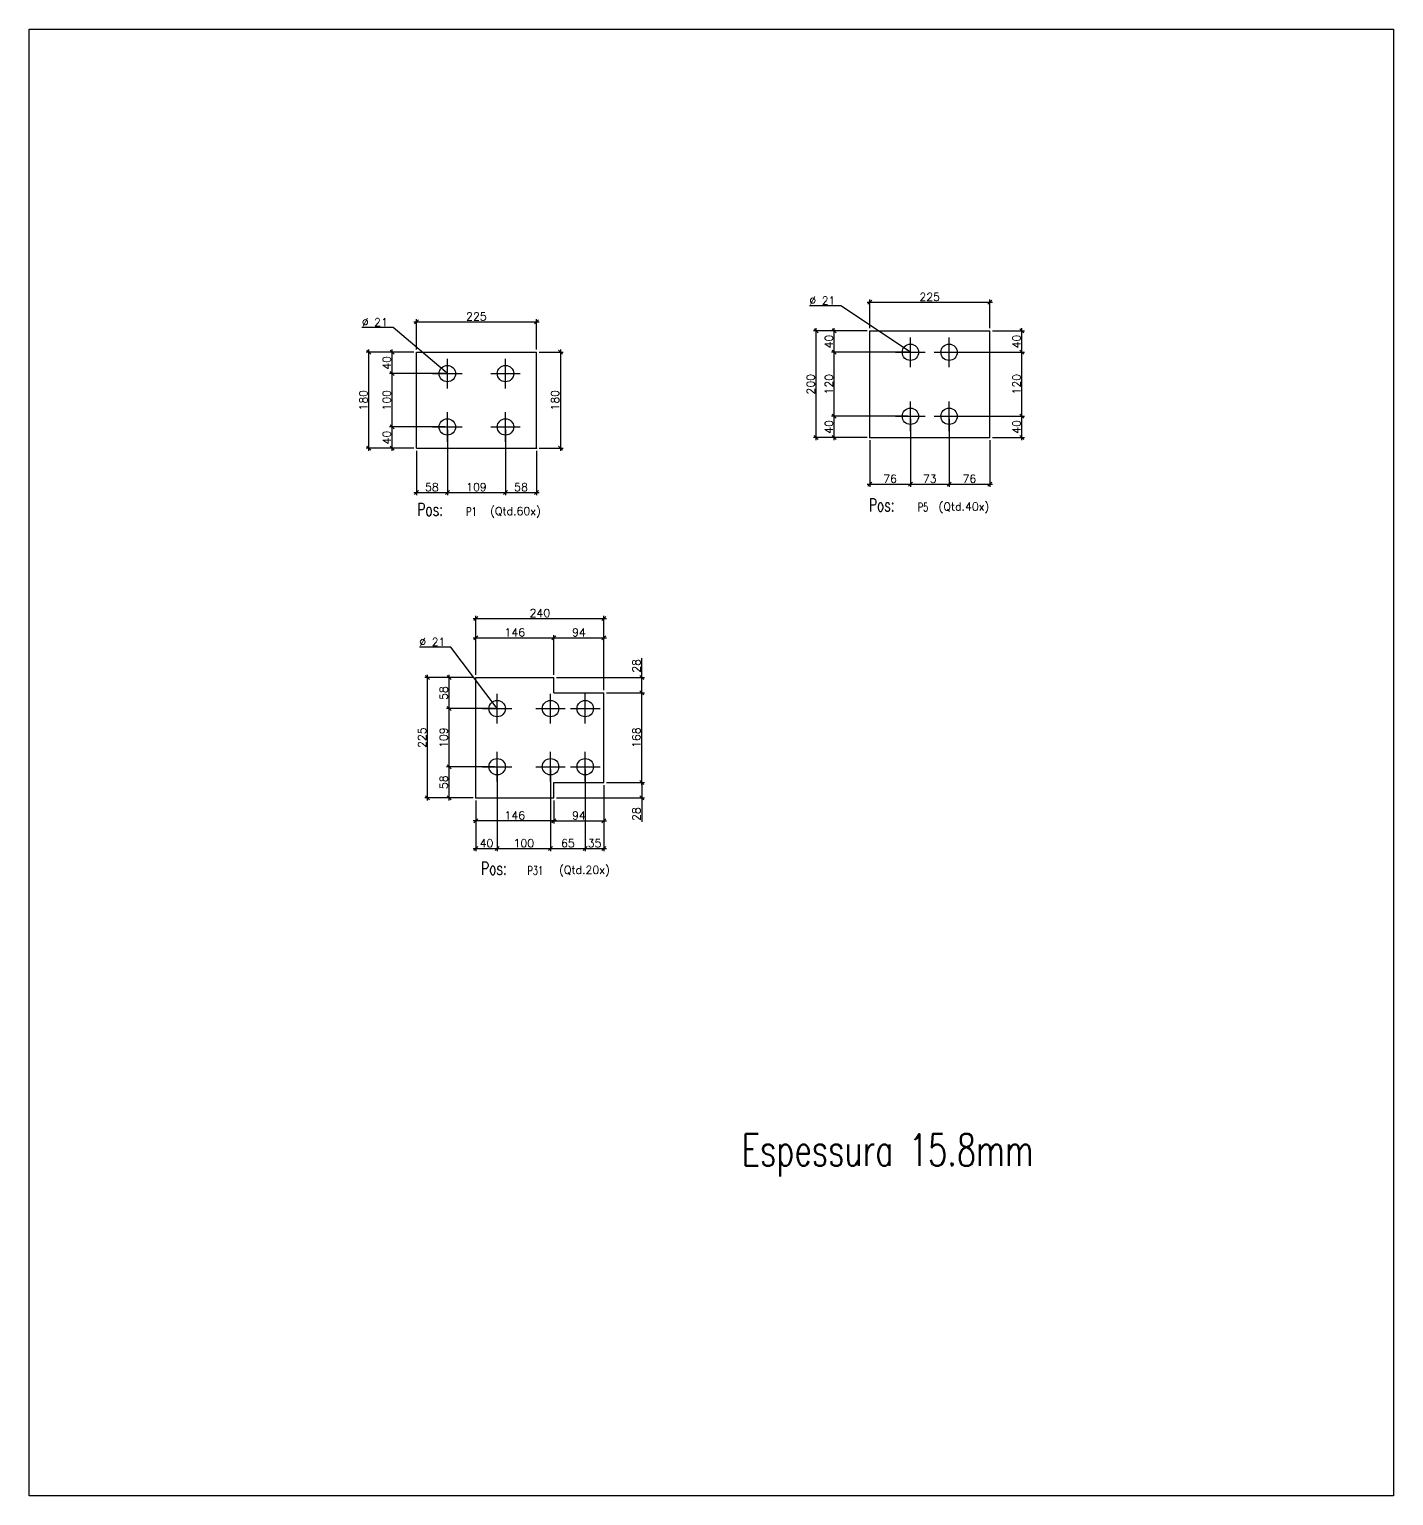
# Model space of a CAD drawing. Extents: x 171123 to 182766, y -61153 to -57170.
# Drawn here: x 180209 to 182766, y -59918 to -57170 of the extents above; entities that cross this region are included whole.
import ezdxf
from ezdxf.enums import TextEntityAlignment as Align

# ---------------------------------------------------------------- set-up
doc = ezdxf.new("R2010")
doc.units = 0
doc.header["$LTSCALE"] = 200
doc.header["$MEASUREMENT"] = 0
doc.linetypes.add('DASHDOT', pattern=[1, 0.5, -0.25, 0, -0.25])
doc.linetypes.add('HIDDEN', pattern=[0.375, 0.25, -0.125])
doc.layers.get('0').update_dxf_attribs({"linetype": 'CONTINUOUS'})
doc.layers.get('Defpoints').update_dxf_attribs({"linetype": 'CONTINUOUS'})
for name, color, linetype in [('A', 2, 'DASHDOT'), ('FORI', 7, 'CONTINUOUS'), ('G', 3, 'CONTINUOUS'), ('POS_DES', 2, 'CONTINUOUS'), ('POS_MAT', 2, 'CONTINUOUS'), ('TR', 6, 'HIDDEN')]:
    doc.layers.add(name, color=color, linetype=linetype)
doc.styles.add('POS', font='ROMANS', dxfattribs={"width": 0.7})
doc.styles.add('ROMANS', font='ROMANS.shx')
doc.dimstyles.new('1-5', dxfattribs={"dimscale": 5, "dimtxt": 3, "dimasz": 1.5, "dimexe": 1, "dimexo": 1, "dimgap": 0.5, "dimtad": 1, "dimdec": 0, "dimdsep": 46, "dimtxsty": 'ROMANS', "dimblk": 'OBLIQUE', "dimcen": 0, "dimdle": 1, "dimclrd": 1, "dimclre": 1, "dimclrt": 2, "dimadec": 0, "dimazin": 0, "dimtfac": 1, "dimtdec": 0, "dimtmove": 0, "dimatfit": 3, "dimfxl": 1, "dimtzin": 0, "dimarcsym": 1})

# ---------------------------------------------------------------- blocks, each defined once
blk = doc.blocks.new('M20')
for p, q in [((0, -27.7), (0, 27.7)), ((-27.7, 0), (27.7, 0))]:
    blk.add_line(p, q)
blk.add_circle((0, 0), 15.4)
at = {"flags": 1}
blk.add_attdef('TOLE', (22.5, -14.3), '', height=5.26, dxfattribs=at)
blk = doc.blocks.new('_Oblique')
at = {"color": 0, "linetype": 'ByBlock', "lineweight": -2}
blk.add_line((-0.5, -0.5), (0.5, 0.5), dxfattribs=at)
blk = doc.blocks.new('*D7')
at = {"color": 1, "lineweight": -2, "transparency": 16777216}
for p, q in [((180992.8, -57920.1), (180992.8, -58042.9)), ((181101.8, -57920.1), (181101.8, -58042.9)), ((180987.8, -58037.9), (181106.8, -58037.9))]:
    blk.add_line(p, q, dxfattribs=at)
at = {"layer": 'Defpoints', "color": 0, "transparency": 16777216}
for p in [(180992.8, -57915.1), (181101.8, -57915.1), (181101.8, -58037.9)]:
    blk.add_point(p, dxfattribs=at)
at = {"color": 1, "lineweight": -2, "transparency": 16777216, "xscale": 7.5, "yscale": 7.5, "zscale": 7.5, "rotation": 180}
blk.add_blockref('_Oblique', (180992.8, -58037.9), dxfattribs=at)
at = {"color": 1, "lineweight": -2, "transparency": 16777216, "xscale": 7.5, "yscale": 7.5, "zscale": 7.5}
blk.add_blockref('_Oblique', (181101.8, -58037.9), dxfattribs=at)
at = {"color": 2, "transparency": 16777216, "insert": (181047.3, -58027.9), "char_height": 15, "attachment_point": 5, "style": 'ROMANS'}
blk.add_mtext('109', dxfattribs=at)
blk = doc.blocks.new('*D8')
at = {"color": 1, "lineweight": -2, "transparency": 16777216}
for p, q in [((180992.8, -57920.1), (180992.8, -58042.9)), ((180934.8, -57960.1), (180934.8, -58042.9)), ((180929.8, -58037.9), (180997.8, -58037.9))]:
    blk.add_line(p, q, dxfattribs=at)
at = {"layer": 'Defpoints', "color": 0, "transparency": 16777216}
for p in [(180992.8, -57915.1), (180934.8, -57955.1), (180992.8, -58037.9)]:
    blk.add_point(p, dxfattribs=at)
at = {"color": 1, "lineweight": -2, "transparency": 16777216, "xscale": 7.5, "yscale": 7.5, "zscale": 7.5, "rotation": 180}
blk.add_blockref('_Oblique', (180934.8, -58037.9), dxfattribs=at)
at = {"color": 1, "lineweight": -2, "transparency": 16777216, "xscale": 7.5, "yscale": 7.5, "zscale": 7.5}
blk.add_blockref('_Oblique', (180992.8, -58037.9), dxfattribs=at)
at = {"color": 2, "transparency": 16777216, "insert": (180963.8, -58027.9), "char_height": 15, "attachment_point": 5, "style": 'ROMANS'}
blk.add_mtext('58', dxfattribs=at)
blk = doc.blocks.new('*D9')
at = {"color": 1, "lineweight": -2, "transparency": 16777216}
for p, q in [((181101.8, -57920.1), (181101.8, -58042.9)), ((181159.8, -57960.1), (181159.8, -58042.9)), ((181096.8, -58037.9), (181164.8, -58037.9))]:
    blk.add_line(p, q, dxfattribs=at)
at = {"layer": 'Defpoints', "color": 0, "transparency": 16777216}
for p in [(181101.8, -57915.1), (181159.8, -57955.1), (181159.8, -58037.9)]:
    blk.add_point(p, dxfattribs=at)
at = {"color": 1, "lineweight": -2, "transparency": 16777216, "xscale": 7.5, "yscale": 7.5, "zscale": 7.5, "rotation": 180}
blk.add_blockref('_Oblique', (181101.8, -58037.9), dxfattribs=at)
at = {"color": 1, "lineweight": -2, "transparency": 16777216, "xscale": 7.5, "yscale": 7.5, "zscale": 7.5}
blk.add_blockref('_Oblique', (181159.8, -58037.9), dxfattribs=at)
at = {"color": 2, "transparency": 16777216, "insert": (181130.8, -58027.9), "char_height": 15, "attachment_point": 5, "style": 'ROMANS'}
blk.add_mtext('58', dxfattribs=at)
blk = doc.blocks.new('*D10')
at = {"color": 1, "lineweight": -2, "transparency": 16777216}
for p, q in [((180987.8, -57815.1), (180884.2, -57815.1)), ((180889.2, -57920.1), (180889.2, -57810.1)), ((180987.8, -57915.1), (180884.2, -57915.1))]:
    blk.add_line(p, q, dxfattribs=at)
at = {"layer": 'Defpoints', "color": 0, "transparency": 16777216}
for p in [(180889.2, -57815.1), (180992.8, -57815.1), (180992.8, -57915.1)]:
    blk.add_point(p, dxfattribs=at)
at = {"color": 1, "lineweight": -2, "transparency": 16777216, "xscale": 7.5, "yscale": 7.5, "zscale": 7.5}
for p, rotation in [((180889.2, -57815.1), 90), ((180889.2, -57915.1), 270)]:
    blk.add_blockref('_Oblique', p, dxfattribs=dict(at, rotation=rotation))
at = {"color": 2, "transparency": 16777216, "insert": (180879.2, -57865.1), "char_height": 15, "attachment_point": 5, "rotation": 90, "style": 'ROMANS'}
blk.add_mtext('100', dxfattribs=at)
blk = doc.blocks.new('*D11')
at = {"color": 1, "lineweight": -2, "transparency": 16777216}
for p, q in [((180889.2, -57820.1), (180889.2, -57770.1)), ((180929.8, -57775.1), (180884.2, -57775.1)), ((180987.8, -57815.1), (180884.2, -57815.1))]:
    blk.add_line(p, q, dxfattribs=at)
at = {"layer": 'Defpoints', "color": 0, "transparency": 16777216}
for p in [(180889.2, -57775.1), (180934.8, -57775.1), (180992.8, -57815.1)]:
    blk.add_point(p, dxfattribs=at)
at = {"color": 1, "lineweight": -2, "transparency": 16777216, "xscale": 7.5, "yscale": 7.5, "zscale": 7.5}
for p, rotation in [((180889.2, -57775.1), 90), ((180889.2, -57815.1), 270)]:
    blk.add_blockref('_Oblique', p, dxfattribs=dict(at, rotation=rotation))
at = {"color": 2, "transparency": 16777216, "insert": (180879.2, -57795.1), "char_height": 15, "attachment_point": 5, "rotation": 90, "style": 'ROMANS'}
blk.add_mtext('40', dxfattribs=at)
blk = doc.blocks.new('*D12')
at = {"color": 1, "lineweight": -2, "transparency": 16777216}
for p, q in [((180987.8, -57915.1), (180884.2, -57915.1)), ((180889.2, -57960.1), (180889.2, -57910.1)), ((180929.8, -57955.1), (180884.2, -57955.1))]:
    blk.add_line(p, q, dxfattribs=at)
at = {"layer": 'Defpoints', "color": 0, "transparency": 16777216}
for p in [(180889.2, -57915.1), (180992.8, -57915.1), (180934.8, -57955.1)]:
    blk.add_point(p, dxfattribs=at)
at = {"color": 1, "lineweight": -2, "transparency": 16777216, "xscale": 7.5, "yscale": 7.5, "zscale": 7.5}
for p, rotation in [((180889.2, -57915.1), 90), ((180889.2, -57955.1), 270)]:
    blk.add_blockref('_Oblique', p, dxfattribs=dict(at, rotation=rotation))
at = {"color": 2, "transparency": 16777216, "insert": (180879.2, -57935.1), "char_height": 15, "attachment_point": 5, "rotation": 90, "style": 'ROMANS'}
blk.add_mtext('40', dxfattribs=at)
blk = doc.blocks.new('*D13')
at = {"color": 1, "lineweight": -2, "transparency": 16777216}
for p, q in [((180934.8, -57770.1), (180934.8, -57713)), ((181159.8, -57770.1), (181159.8, -57713)), ((180929.8, -57718), (181164.8, -57718))]:
    blk.add_line(p, q, dxfattribs=at)
at = {"layer": 'Defpoints', "color": 0, "transparency": 16777216}
for p in [(181159.8, -57718), (180934.8, -57775.1), (181159.8, -57775.1)]:
    blk.add_point(p, dxfattribs=at)
at = {"color": 1, "lineweight": -2, "transparency": 16777216, "xscale": 7.5, "yscale": 7.5, "zscale": 7.5, "rotation": 180}
blk.add_blockref('_Oblique', (180934.8, -57718), dxfattribs=at)
at = {"color": 1, "lineweight": -2, "transparency": 16777216, "xscale": 7.5, "yscale": 7.5, "zscale": 7.5}
blk.add_blockref('_Oblique', (181159.8, -57718), dxfattribs=at)
at = {"color": 2, "transparency": 16777216, "insert": (181047.3, -57708), "char_height": 15, "attachment_point": 5, "style": 'ROMANS'}
blk.add_mtext('225', dxfattribs=at)
blk = doc.blocks.new('*D14')
at = {"color": 1, "lineweight": -2, "transparency": 16777216}
for p, q in [((180845.6, -57960.1), (180845.6, -57770.1)), ((180929.8, -57775.1), (180840.6, -57775.1)), ((180929.8, -57955.1), (180840.6, -57955.1))]:
    blk.add_line(p, q, dxfattribs=at)
at = {"layer": 'Defpoints', "color": 0, "transparency": 16777216}
for p in [(180845.6, -57775.1), (180934.8, -57775.1), (180934.8, -57955.1)]:
    blk.add_point(p, dxfattribs=at)
at = {"color": 1, "lineweight": -2, "transparency": 16777216, "xscale": 7.5, "yscale": 7.5, "zscale": 7.5}
for p, rotation in [((180845.6, -57775.1), 90), ((180845.6, -57955.1), 270)]:
    blk.add_blockref('_Oblique', p, dxfattribs=dict(at, rotation=rotation))
at = {"color": 2, "transparency": 16777216, "insert": (180835.6, -57865.1), "char_height": 15, "attachment_point": 5, "rotation": 90, "style": 'ROMANS'}
blk.add_mtext('180', dxfattribs=at)
blk = doc.blocks.new('*D19')
at = {"color": 1, "lineweight": -2, "transparency": 16777216}
for p, q in [((181860.6, -57900.1), (181860.6, -58027.2)), ((181933.1, -57900.1), (181933.1, -58027.2)), ((181855.6, -58022.2), (181938.1, -58022.2))]:
    blk.add_line(p, q, dxfattribs=at)
at = {"layer": 'Defpoints', "color": 0, "transparency": 16777216}
for p in [(181860.6, -57895.1), (181933.1, -57895.1), (181933.1, -58022.2)]:
    blk.add_point(p, dxfattribs=at)
at = {"color": 1, "lineweight": -2, "transparency": 16777216, "xscale": 7.5, "yscale": 7.5, "zscale": 7.5, "rotation": 180}
blk.add_blockref('_Oblique', (181860.6, -58022.2), dxfattribs=at)
at = {"color": 1, "lineweight": -2, "transparency": 16777216, "xscale": 7.5, "yscale": 7.5, "zscale": 7.5}
blk.add_blockref('_Oblique', (181933.1, -58022.2), dxfattribs=at)
at = {"color": 2, "transparency": 16777216, "insert": (181896.8, -58012.2), "char_height": 15, "attachment_point": 5, "style": 'ROMANS'}
blk.add_mtext('73', dxfattribs=at)
blk = doc.blocks.new('*D20')
at = {"color": 1, "lineweight": -2, "transparency": 16777216}
for p, q in [((181860.6, -57900.1), (181860.6, -58027.2)), ((181784.3, -57940.1), (181784.3, -58027.2)), ((181779.3, -58022.2), (181865.6, -58022.2))]:
    blk.add_line(p, q, dxfattribs=at)
at = {"layer": 'Defpoints', "color": 0, "transparency": 16777216}
for p in [(181860.6, -57895.1), (181784.3, -57935.1), (181860.6, -58022.2)]:
    blk.add_point(p, dxfattribs=at)
at = {"color": 1, "lineweight": -2, "transparency": 16777216, "xscale": 7.5, "yscale": 7.5, "zscale": 7.5, "rotation": 180}
blk.add_blockref('_Oblique', (181784.3, -58022.2), dxfattribs=at)
at = {"color": 1, "lineweight": -2, "transparency": 16777216, "xscale": 7.5, "yscale": 7.5, "zscale": 7.5}
blk.add_blockref('_Oblique', (181860.6, -58022.2), dxfattribs=at)
at = {"color": 2, "transparency": 16777216, "insert": (181822.5, -58012.2), "char_height": 15, "attachment_point": 5, "style": 'ROMANS'}
blk.add_mtext('76', dxfattribs=at)
blk = doc.blocks.new('*D21')
at = {"color": 1, "lineweight": -2, "transparency": 16777216}
for p, q in [((181933.1, -57900.1), (181933.1, -58027.2)), ((182009.3, -57940.1), (182009.3, -58027.2)), ((181928.1, -58022.2), (182014.3, -58022.2))]:
    blk.add_line(p, q, dxfattribs=at)
at = {"layer": 'Defpoints', "color": 0, "transparency": 16777216}
for p in [(181933.1, -57895.1), (182009.3, -57935.1), (182009.3, -58022.2)]:
    blk.add_point(p, dxfattribs=at)
at = {"color": 1, "lineweight": -2, "transparency": 16777216, "xscale": 7.5, "yscale": 7.5, "zscale": 7.5, "rotation": 180}
blk.add_blockref('_Oblique', (181933.1, -58022.2), dxfattribs=at)
at = {"color": 1, "lineweight": -2, "transparency": 16777216, "xscale": 7.5, "yscale": 7.5, "zscale": 7.5}
blk.add_blockref('_Oblique', (182009.3, -58022.2), dxfattribs=at)
at = {"color": 2, "transparency": 16777216, "insert": (181971.2, -58012.2), "char_height": 15, "attachment_point": 5, "style": 'ROMANS'}
blk.add_mtext('76', dxfattribs=at)
blk = doc.blocks.new('*D22')
at = {"color": 1, "lineweight": -2, "transparency": 16777216}
for p, q in [((181718, -57900.1), (181718, -57770.1)), ((181855.6, -57775.1), (181713, -57775.1)), ((181855.6, -57895.1), (181713, -57895.1))]:
    blk.add_line(p, q, dxfattribs=at)
at = {"layer": 'Defpoints', "color": 0, "transparency": 16777216}
for p in [(181718, -57775.1), (181860.6, -57775.1), (181860.6, -57895.1)]:
    blk.add_point(p, dxfattribs=at)
at = {"color": 1, "lineweight": -2, "transparency": 16777216, "xscale": 7.5, "yscale": 7.5, "zscale": 7.5}
for p, rotation in [((181718, -57775.1), 90), ((181718, -57895.1), 270)]:
    blk.add_blockref('_Oblique', p, dxfattribs=dict(at, rotation=rotation))
at = {"color": 2, "transparency": 16777216, "insert": (181708, -57835.1), "char_height": 15, "attachment_point": 5, "rotation": 90, "style": 'ROMANS'}
blk.add_mtext('120', dxfattribs=at)
blk = doc.blocks.new('*D23')
at = {"color": 1, "lineweight": -2, "transparency": 16777216}
for p, q in [((181779.3, -57735.1), (181713, -57735.1)), ((181718, -57780.1), (181718, -57730.1)), ((181855.6, -57775.1), (181713, -57775.1))]:
    blk.add_line(p, q, dxfattribs=at)
at = {"layer": 'Defpoints', "color": 0, "transparency": 16777216}
for p in [(181718, -57735.1), (181784.3, -57735.1), (181860.6, -57775.1)]:
    blk.add_point(p, dxfattribs=at)
at = {"color": 1, "lineweight": -2, "transparency": 16777216, "xscale": 7.5, "yscale": 7.5, "zscale": 7.5}
for p, rotation in [((181718, -57735.1), 90), ((181718, -57775.1), 270)]:
    blk.add_blockref('_Oblique', p, dxfattribs=dict(at, rotation=rotation))
at = {"color": 2, "transparency": 16777216, "insert": (181708, -57755.1), "char_height": 15, "attachment_point": 5, "rotation": 90, "style": 'ROMANS'}
blk.add_mtext('40', dxfattribs=at)
blk = doc.blocks.new('*D24')
at = {"color": 1, "lineweight": -2, "transparency": 16777216}
for p, q in [((181855.6, -57895.1), (181713, -57895.1)), ((181718, -57940.1), (181718, -57890.1)), ((181779.3, -57935.1), (181713, -57935.1))]:
    blk.add_line(p, q, dxfattribs=at)
at = {"layer": 'Defpoints', "color": 0, "transparency": 16777216}
for p in [(181718, -57895.1), (181860.6, -57895.1), (181784.3, -57935.1)]:
    blk.add_point(p, dxfattribs=at)
at = {"color": 1, "lineweight": -2, "transparency": 16777216, "xscale": 7.5, "yscale": 7.5, "zscale": 7.5}
for p, rotation in [((181718, -57895.1), 90), ((181718, -57935.1), 270)]:
    blk.add_blockref('_Oblique', p, dxfattribs=dict(at, rotation=rotation))
at = {"color": 2, "transparency": 16777216, "insert": (181708, -57915.1), "char_height": 15, "attachment_point": 5, "rotation": 90, "style": 'ROMANS'}
blk.add_mtext('40', dxfattribs=at)
blk = doc.blocks.new('*D25')
at = {"color": 1, "lineweight": -2, "transparency": 16777216}
for p, q in [((182069.5, -57900.1), (182069.5, -57770.1)), ((181938.1, -57775.1), (182074.5, -57775.1)), ((181938.1, -57895.1), (182074.5, -57895.1))]:
    blk.add_line(p, q, dxfattribs=at)
at = {"layer": 'Defpoints', "color": 0, "transparency": 16777216}
for p in [(181933.1, -57775.1), (182069.5, -57775.1), (181933.1, -57895.1)]:
    blk.add_point(p, dxfattribs=at)
at = {"color": 1, "lineweight": -2, "transparency": 16777216, "xscale": 7.5, "yscale": 7.5, "zscale": 7.5}
for p, rotation in [((182069.5, -57775.1), 90), ((182069.5, -57895.1), 270)]:
    blk.add_blockref('_Oblique', p, dxfattribs=dict(at, rotation=rotation))
at = {"color": 2, "transparency": 16777216, "insert": (182059.5, -57835.1), "char_height": 15, "attachment_point": 5, "rotation": 90, "style": 'ROMANS'}
blk.add_mtext('120', dxfattribs=at)
blk = doc.blocks.new('*D26')
at = {"color": 1, "lineweight": -2, "transparency": 16777216}
for p, q in [((182014.3, -57735.1), (182074.5, -57735.1)), ((182069.5, -57780.1), (182069.5, -57730.1)), ((181938.1, -57775.1), (182074.5, -57775.1))]:
    blk.add_line(p, q, dxfattribs=at)
at = {"layer": 'Defpoints', "color": 0, "transparency": 16777216}
for p in [(182009.3, -57735.1), (182069.5, -57735.1), (181933.1, -57775.1)]:
    blk.add_point(p, dxfattribs=at)
at = {"color": 1, "lineweight": -2, "transparency": 16777216, "xscale": 7.5, "yscale": 7.5, "zscale": 7.5}
for p, rotation in [((182069.5, -57735.1), 90), ((182069.5, -57775.1), 270)]:
    blk.add_blockref('_Oblique', p, dxfattribs=dict(at, rotation=rotation))
at = {"color": 2, "transparency": 16777216, "insert": (182059.5, -57755.1), "char_height": 15, "attachment_point": 5, "rotation": 90, "style": 'ROMANS'}
blk.add_mtext('40', dxfattribs=at)
blk = doc.blocks.new('*D27')
at = {"color": 1, "lineweight": -2, "transparency": 16777216}
for p, q in [((181938.1, -57895.1), (182074.5, -57895.1)), ((182069.5, -57940.1), (182069.5, -57890.1)), ((182014.3, -57935.1), (182074.5, -57935.1))]:
    blk.add_line(p, q, dxfattribs=at)
at = {"layer": 'Defpoints', "color": 0, "transparency": 16777216}
for p in [(181933.1, -57895.1), (182069.5, -57895.1), (182009.3, -57935.1)]:
    blk.add_point(p, dxfattribs=at)
at = {"color": 1, "lineweight": -2, "transparency": 16777216, "xscale": 7.5, "yscale": 7.5, "zscale": 7.5}
for p, rotation in [((182069.5, -57895.1), 90), ((182069.5, -57935.1), 270)]:
    blk.add_blockref('_Oblique', p, dxfattribs=dict(at, rotation=rotation))
at = {"color": 2, "transparency": 16777216, "insert": (182059.5, -57915.1), "char_height": 15, "attachment_point": 5, "rotation": 90, "style": 'ROMANS'}
blk.add_mtext('40', dxfattribs=at)
blk = doc.blocks.new('*D28')
at = {"color": 1, "lineweight": -2, "transparency": 16777216}
for p, q in [((181779.3, -57681.4), (182014.3, -57681.4)), ((181784.3, -57730.1), (181784.3, -57676.4)), ((182009.3, -57730.1), (182009.3, -57676.4))]:
    blk.add_line(p, q, dxfattribs=at)
at = {"layer": 'Defpoints', "color": 0, "transparency": 16777216}
for p in [(182009.3, -57681.4), (181784.3, -57735.1), (182009.3, -57735.1)]:
    blk.add_point(p, dxfattribs=at)
at = {"color": 1, "lineweight": -2, "transparency": 16777216, "xscale": 7.5, "yscale": 7.5, "zscale": 7.5, "rotation": 180}
blk.add_blockref('_Oblique', (181784.3, -57681.4), dxfattribs=at)
at = {"color": 1, "lineweight": -2, "transparency": 16777216, "xscale": 7.5, "yscale": 7.5, "zscale": 7.5}
blk.add_blockref('_Oblique', (182009.3, -57681.4), dxfattribs=at)
at = {"color": 2, "transparency": 16777216, "insert": (181896.8, -57671.4), "char_height": 15, "attachment_point": 5, "style": 'ROMANS'}
blk.add_mtext('225', dxfattribs=at)
blk = doc.blocks.new('*D29')
at = {"color": 1, "lineweight": -2, "transparency": 16777216}
for p, q in [((181779.3, -57735.1), (181678.7, -57735.1)), ((181683.7, -57940.1), (181683.7, -57730.1)), ((181779.3, -57935.1), (181678.7, -57935.1))]:
    blk.add_line(p, q, dxfattribs=at)
at = {"layer": 'Defpoints', "color": 0, "transparency": 16777216}
for p in [(181683.7, -57735.1), (181784.3, -57735.1), (181784.3, -57935.1)]:
    blk.add_point(p, dxfattribs=at)
at = {"color": 1, "lineweight": -2, "transparency": 16777216, "xscale": 7.5, "yscale": 7.5, "zscale": 7.5}
for p, rotation in [((181683.7, -57735.1), 90), ((181683.7, -57935.1), 270)]:
    blk.add_blockref('_Oblique', p, dxfattribs=dict(at, rotation=rotation))
at = {"color": 2, "transparency": 16777216, "insert": (181673.7, -57835.1), "char_height": 15, "attachment_point": 5, "rotation": 90, "style": 'ROMANS'}
blk.add_mtext('200', dxfattribs=at)
blk = doc.blocks.new('POSITION_LAM')
at = {"insert": (-7.93, -0.05), "char_height": 3, "width": 11.9956, "attachment_point": 1, "style": 'POS'}
blk.add_mtext('Pos:', dxfattribs=at)
at = {"style": 'POS', "width": 0.7}
blk.add_attdef('POS_PEZ', text='', height=2, dxfattribs=at).set_placement((4.76, -3.05), align=Align.CENTER)
at = {"layer": 'POS_DES', "style": 'POS', "width": 0.7, "flags": 1}
for tag, p in [('SPE_PRO', (-7.8, -5.07)), ('LUN_PRO', (-7.82, -5.58)), ('LAR_PRO', (-7.79, -4.53))]:
    blk.add_attdef(tag, p, '', height=0.35, dxfattribs=at)
at = {"layer": 'POS_MAT', "style": 'POS', "width": 0.7, "flags": 1}
for tag, p in [('NOM_PRO', (-6.94, -6.11)), ('PUN_NET', (-6.94, -7.16)), ('MAT_PRO', (-6.89, -4.03)), ('PUN_LIS', (-6.94, -6.63)), ('PUN_NET2', (-6.94, -7.74)), ('MAR_CMP', (-6.89, -8.22)), ('NOT_PEZ', (-6.89, -9.21)), ('QTA_PEZ', (-6.89, -8.75))]:
    blk.add_attdef(tag, text='', height=0.35, dxfattribs=at).set_placement(p, align=Align.CENTER)
blk = doc.blocks.new('*D89')
at = {"layer": 'Defpoints', "color": 0, "transparency": 16777216}
for p in [(181159.8, -57775.1), (181159.8, -57955.1), (181204.6, -57955.1)]:
    blk.add_point(p, dxfattribs=at)
at = {"layer": 'FORI', "color": 1, "lineweight": -2, "transparency": 16777216}
for p, q in [((181204.6, -57770.1), (181204.6, -57960.1)), ((181164.8, -57775.1), (181209.6, -57775.1)), ((181164.8, -57955.1), (181209.6, -57955.1))]:
    blk.add_line(p, q, dxfattribs=at)
at = {"layer": 'FORI', "color": 1, "lineweight": -2, "transparency": 16777216, "xscale": 7.5, "yscale": 7.5, "zscale": 7.5}
for p, rotation in [((181204.6, -57775.1), 90), ((181204.6, -57955.1), 270)]:
    blk.add_blockref('_Oblique', p, dxfattribs=dict(at, rotation=rotation))
at = {"layer": 'FORI', "color": 2, "transparency": 16777216, "insert": (181194.6, -57865.1), "char_height": 15, "attachment_point": 5, "rotation": 90, "style": 'ROMANS'}
blk.add_mtext('180', dxfattribs=at)
blk = doc.blocks.new('*D90')
at = {"color": 1, "lineweight": -2, "transparency": 16777216}
for p, q in [((181041.2, -58310.1), (181197.5, -58310.1)), ((181046.2, -58380), (181046.2, -58305.1)), ((181192.5, -58380), (181192.5, -58305.1))]:
    blk.add_line(p, q, dxfattribs=at)
at = {"layer": 'Defpoints', "color": 0, "transparency": 16777216}
for p in [(181192.5, -58310.1), (181046.2, -58385), (181192.5, -58385)]:
    blk.add_point(p, dxfattribs=at)
at = {"color": 1, "lineweight": -2, "transparency": 16777216, "xscale": 7.5, "yscale": 7.5, "zscale": 7.5, "rotation": 180}
blk.add_blockref('_Oblique', (181046.2, -58310.1), dxfattribs=at)
at = {"color": 1, "lineweight": -2, "transparency": 16777216, "xscale": 7.5, "yscale": 7.5, "zscale": 7.5}
blk.add_blockref('_Oblique', (181192.5, -58310.1), dxfattribs=at)
at = {"color": 2, "transparency": 16777216, "insert": (181119.3, -58300.1), "char_height": 15, "attachment_point": 5, "style": 'ROMANS'}
blk.add_mtext('146', dxfattribs=at)
blk = doc.blocks.new('*D91')
at = {"color": 1, "lineweight": -2, "transparency": 16777216}
for p, q in [((181187.5, -58310.1), (181291.2, -58310.1)), ((181192.5, -58380), (181192.5, -58305.1)), ((181286.2, -58408.5), (181286.2, -58305.1))]:
    blk.add_line(p, q, dxfattribs=at)
at = {"layer": 'Defpoints', "color": 0, "transparency": 16777216}
for p in [(181286.2, -58310.1), (181192.5, -58385), (181286.2, -58413.5)]:
    blk.add_point(p, dxfattribs=at)
at = {"color": 1, "lineweight": -2, "transparency": 16777216, "xscale": 7.5, "yscale": 7.5, "zscale": 7.5, "rotation": 180}
blk.add_blockref('_Oblique', (181192.5, -58310.1), dxfattribs=at)
at = {"color": 1, "lineweight": -2, "transparency": 16777216, "xscale": 7.5, "yscale": 7.5, "zscale": 7.5}
blk.add_blockref('_Oblique', (181286.2, -58310.1), dxfattribs=at)
at = {"color": 2, "transparency": 16777216, "insert": (181239.3, -58300.1), "char_height": 15, "attachment_point": 5, "style": 'ROMANS'}
blk.add_mtext('94', dxfattribs=at)
blk = doc.blocks.new('*D92')
at = {"color": 1, "lineweight": -2, "transparency": 16777216}
for p, q in [((181086.2, -58557), (181086.2, -58710.3)), ((181186.2, -58557), (181186.2, -58710.3)), ((181081.2, -58705.3), (181191.2, -58705.3))]:
    blk.add_line(p, q, dxfattribs=at)
at = {"layer": 'Defpoints', "color": 0, "transparency": 16777216}
for p in [(181086.2, -58552), (181186.2, -58552), (181186.2, -58705.3)]:
    blk.add_point(p, dxfattribs=at)
at = {"color": 1, "lineweight": -2, "transparency": 16777216, "xscale": 7.5, "yscale": 7.5, "zscale": 7.5, "rotation": 180}
blk.add_blockref('_Oblique', (181086.2, -58705.3), dxfattribs=at)
at = {"color": 1, "lineweight": -2, "transparency": 16777216, "xscale": 7.5, "yscale": 7.5, "zscale": 7.5}
blk.add_blockref('_Oblique', (181186.2, -58705.3), dxfattribs=at)
at = {"color": 2, "transparency": 16777216, "insert": (181136.2, -58695.3), "char_height": 15, "attachment_point": 5, "style": 'ROMANS'}
blk.add_mtext('100', dxfattribs=at)
blk = doc.blocks.new('*D93')
at = {"color": 1, "lineweight": -2, "transparency": 16777216}
for p, q in [((181186.2, -58557), (181186.2, -58710.3)), ((181251.2, -58557), (181251.2, -58710.3)), ((181181.2, -58705.3), (181256.2, -58705.3))]:
    blk.add_line(p, q, dxfattribs=at)
at = {"layer": 'Defpoints', "color": 0, "transparency": 16777216}
for p in [(181186.2, -58552), (181251.2, -58552), (181251.2, -58705.3)]:
    blk.add_point(p, dxfattribs=at)
at = {"color": 1, "lineweight": -2, "transparency": 16777216, "xscale": 7.5, "yscale": 7.5, "zscale": 7.5, "rotation": 180}
blk.add_blockref('_Oblique', (181186.2, -58705.3), dxfattribs=at)
at = {"color": 1, "lineweight": -2, "transparency": 16777216, "xscale": 7.5, "yscale": 7.5, "zscale": 7.5}
blk.add_blockref('_Oblique', (181251.2, -58705.3), dxfattribs=at)
at = {"color": 2, "transparency": 16777216, "insert": (181218.7, -58695.3), "char_height": 15, "attachment_point": 5, "style": 'ROMANS'}
blk.add_mtext('65', dxfattribs=at)
blk = doc.blocks.new('*D94')
at = {"color": 1, "lineweight": -2, "transparency": 16777216}
for p, q in [((181086.2, -58557), (181086.2, -58710.3)), ((181046.2, -58615), (181046.2, -58710.3)), ((181041.2, -58705.3), (181091.2, -58705.3))]:
    blk.add_line(p, q, dxfattribs=at)
at = {"layer": 'Defpoints', "color": 0, "transparency": 16777216}
for p in [(181086.2, -58552), (181046.2, -58610), (181086.2, -58705.3)]:
    blk.add_point(p, dxfattribs=at)
at = {"color": 1, "lineweight": -2, "transparency": 16777216, "xscale": 7.5, "yscale": 7.5, "zscale": 7.5, "rotation": 180}
blk.add_blockref('_Oblique', (181046.2, -58705.3), dxfattribs=at)
at = {"color": 1, "lineweight": -2, "transparency": 16777216, "xscale": 7.5, "yscale": 7.5, "zscale": 7.5}
blk.add_blockref('_Oblique', (181086.2, -58705.3), dxfattribs=at)
at = {"color": 2, "transparency": 16777216, "insert": (181066.2, -58695.3), "char_height": 15, "attachment_point": 5, "style": 'ROMANS'}
blk.add_mtext('40', dxfattribs=at)
blk = doc.blocks.new('*D95')
at = {"color": 1, "lineweight": -2, "transparency": 16777216}
for p, q in [((181251.2, -58557), (181251.2, -58710.3)), ((181286.2, -58586.5), (181286.2, -58710.3)), ((181246.2, -58705.3), (181291.2, -58705.3))]:
    blk.add_line(p, q, dxfattribs=at)
at = {"layer": 'Defpoints', "color": 0, "transparency": 16777216}
for p in [(181251.2, -58552), (181286.2, -58581.5), (181286.2, -58705.3)]:
    blk.add_point(p, dxfattribs=at)
at = {"color": 1, "lineweight": -2, "transparency": 16777216, "xscale": 7.5, "yscale": 7.5, "zscale": 7.5, "rotation": 180}
blk.add_blockref('_Oblique', (181251.2, -58705.3), dxfattribs=at)
at = {"color": 1, "lineweight": -2, "transparency": 16777216, "xscale": 7.5, "yscale": 7.5, "zscale": 7.5}
blk.add_blockref('_Oblique', (181286.2, -58705.3), dxfattribs=at)
at = {"color": 2, "transparency": 16777216, "insert": (181268.7, -58695.3), "char_height": 15, "attachment_point": 5, "style": 'ROMANS'}
blk.add_mtext('35', dxfattribs=at)
blk = doc.blocks.new('*D96')
at = {"color": 1, "lineweight": -2, "transparency": 16777216}
for p, q in [((181081.2, -58443), (180991, -58443)), ((180996, -58557), (180996, -58438)), ((181081.2, -58552), (180991, -58552))]:
    blk.add_line(p, q, dxfattribs=at)
at = {"layer": 'Defpoints', "color": 0, "transparency": 16777216}
for p in [(180996, -58443), (181086.2, -58443), (181086.2, -58552)]:
    blk.add_point(p, dxfattribs=at)
at = {"color": 1, "lineweight": -2, "transparency": 16777216, "xscale": 7.5, "yscale": 7.5, "zscale": 7.5}
for p, rotation in [((180996, -58443), 90), ((180996, -58552), 270)]:
    blk.add_blockref('_Oblique', p, dxfattribs=dict(at, rotation=rotation))
at = {"color": 2, "transparency": 16777216, "insert": (180986, -58497.5), "char_height": 15, "attachment_point": 5, "rotation": 90, "style": 'ROMANS'}
blk.add_mtext('109', dxfattribs=at)
blk = doc.blocks.new('*D97')
at = {"color": 1, "lineweight": -2, "transparency": 16777216}
for p, q in [((181041.2, -58385), (180991, -58385)), ((180996, -58448), (180996, -58380)), ((181081.2, -58443), (180991, -58443))]:
    blk.add_line(p, q, dxfattribs=at)
at = {"layer": 'Defpoints', "color": 0, "transparency": 16777216}
for p in [(180996, -58385), (181046.2, -58385), (181086.2, -58443)]:
    blk.add_point(p, dxfattribs=at)
at = {"color": 1, "lineweight": -2, "transparency": 16777216, "xscale": 7.5, "yscale": 7.5, "zscale": 7.5}
for p, rotation in [((180996, -58385), 90), ((180996, -58443), 270)]:
    blk.add_blockref('_Oblique', p, dxfattribs=dict(at, rotation=rotation))
at = {"color": 2, "transparency": 16777216, "insert": (180986, -58414), "char_height": 15, "attachment_point": 5, "rotation": 90, "style": 'ROMANS'}
blk.add_mtext('58', dxfattribs=at)
blk = doc.blocks.new('*D98')
at = {"color": 1, "lineweight": -2, "transparency": 16777216}
for p, q in [((181081.2, -58552), (180991, -58552)), ((180996, -58615), (180996, -58547)), ((181041.2, -58610), (180991, -58610))]:
    blk.add_line(p, q, dxfattribs=at)
at = {"layer": 'Defpoints', "color": 0, "transparency": 16777216}
for p in [(180996, -58552), (181086.2, -58552), (181046.2, -58610)]:
    blk.add_point(p, dxfattribs=at)
at = {"color": 1, "lineweight": -2, "transparency": 16777216, "xscale": 7.5, "yscale": 7.5, "zscale": 7.5}
for p, rotation in [((180996, -58552), 90), ((180996, -58610), 270)]:
    blk.add_blockref('_Oblique', p, dxfattribs=dict(at, rotation=rotation))
at = {"color": 2, "transparency": 16777216, "insert": (180986, -58581), "char_height": 15, "attachment_point": 5, "rotation": 90, "style": 'ROMANS'}
blk.add_mtext('58', dxfattribs=at)
blk = doc.blocks.new('*D99')
at = {"color": 1, "lineweight": -2, "transparency": 16777216}
for p, q in [((181291.2, -58413.5), (181362, -58413.5)), ((181357, -58586.5), (181357, -58408.5)), ((181291.2, -58581.5), (181362, -58581.5))]:
    blk.add_line(p, q, dxfattribs=at)
at = {"layer": 'Defpoints', "color": 0, "transparency": 16777216}
for p in [(181286.2, -58413.5), (181357, -58413.5), (181286.2, -58581.5)]:
    blk.add_point(p, dxfattribs=at)
at = {"color": 1, "lineweight": -2, "transparency": 16777216, "xscale": 7.5, "yscale": 7.5, "zscale": 7.5}
for p, rotation in [((181357, -58413.5), 90), ((181357, -58581.5), 270)]:
    blk.add_blockref('_Oblique', p, dxfattribs=dict(at, rotation=rotation))
at = {"color": 2, "transparency": 16777216, "insert": (181347, -58497.5), "char_height": 15, "attachment_point": 5, "rotation": 90, "style": 'ROMANS'}
blk.add_mtext('168', dxfattribs=at)
blk = doc.blocks.new('*D100')
at = {"color": 1, "lineweight": -2, "transparency": 16777216}
for p, q in [((181357, -58385), (181357, -58348.2)), ((181197.5, -58385), (181362, -58385)), ((181357, -58418.5), (181357, -58385)), ((181291.2, -58413.5), (181362, -58413.5))]:
    blk.add_line(p, q, dxfattribs=at)
at = {"layer": 'Defpoints', "color": 0, "transparency": 16777216}
for p in [(181192.5, -58385), (181357, -58385), (181286.2, -58413.5)]:
    blk.add_point(p, dxfattribs=at)
at = {"color": 1, "lineweight": -2, "transparency": 16777216, "xscale": 7.5, "yscale": 7.5, "zscale": 7.5}
for p, rotation in [((181357, -58385), 90), ((181357, -58413.5), 270)]:
    blk.add_blockref('_Oblique', p, dxfattribs=dict(at, rotation=rotation))
at = {"color": 2, "transparency": 16777216, "insert": (181347, -58362.9), "char_height": 15, "attachment_point": 5, "rotation": 90, "style": 'ROMANS'}
blk.add_mtext('28', dxfattribs=at)
blk = doc.blocks.new('*D101')
at = {"color": 1, "lineweight": -2, "transparency": 16777216}
for p, q in [((181291.2, -58581.5), (181362, -58581.5)), ((181357, -58581.5), (181357, -58615)), ((181197.5, -58610), (181362, -58610)), ((181357, -58610), (181357, -58655.4))]:
    blk.add_line(p, q, dxfattribs=at)
at = {"layer": 'Defpoints', "color": 0, "transparency": 16777216}
for p in [(181286.2, -58581.5), (181357, -58581.5), (181192.5, -58610)]:
    blk.add_point(p, dxfattribs=at)
at = {"color": 1, "lineweight": -2, "transparency": 16777216, "xscale": 7.5, "yscale": 7.5, "zscale": 7.5}
for p, rotation in [((181357, -58581.5), 90), ((181357, -58610), 270)]:
    blk.add_blockref('_Oblique', p, dxfattribs=dict(at, rotation=rotation))
at = {"color": 2, "transparency": 16777216, "insert": (181347, -58640.8), "char_height": 15, "attachment_point": 5, "rotation": 90, "style": 'ROMANS'}
blk.add_mtext('28', dxfattribs=at)
blk = doc.blocks.new('*D102')
at = {"color": 1, "lineweight": -2, "transparency": 16777216}
for p, q in [((181041.2, -58274), (181291.2, -58274)), ((181046.2, -58380), (181046.2, -58269)), ((181286.2, -58408.5), (181286.2, -58269))]:
    blk.add_line(p, q, dxfattribs=at)
at = {"layer": 'Defpoints', "color": 0, "transparency": 16777216}
for p in [(181286.2, -58274), (181046.2, -58385), (181286.2, -58413.5)]:
    blk.add_point(p, dxfattribs=at)
at = {"color": 1, "lineweight": -2, "transparency": 16777216, "xscale": 7.5, "yscale": 7.5, "zscale": 7.5, "rotation": 180}
blk.add_blockref('_Oblique', (181046.2, -58274), dxfattribs=at)
at = {"color": 1, "lineweight": -2, "transparency": 16777216, "xscale": 7.5, "yscale": 7.5, "zscale": 7.5}
blk.add_blockref('_Oblique', (181286.2, -58274), dxfattribs=at)
at = {"color": 2, "transparency": 16777216, "insert": (181166.2, -58264), "char_height": 15, "attachment_point": 5, "style": 'ROMANS'}
blk.add_mtext('240', dxfattribs=at)
blk = doc.blocks.new('*D103')
at = {"color": 1, "lineweight": -2, "transparency": 16777216}
for p, q in [((181041.2, -58385), (180950.6, -58385)), ((180955.6, -58615), (180955.6, -58380)), ((181041.2, -58610), (180950.6, -58610))]:
    blk.add_line(p, q, dxfattribs=at)
at = {"layer": 'Defpoints', "color": 0, "transparency": 16777216}
for p in [(180955.6, -58385), (181046.2, -58385), (181046.2, -58610)]:
    blk.add_point(p, dxfattribs=at)
at = {"color": 1, "lineweight": -2, "transparency": 16777216, "xscale": 7.5, "yscale": 7.5, "zscale": 7.5}
for p, rotation in [((180955.6, -58385), 90), ((180955.6, -58610), 270)]:
    blk.add_blockref('_Oblique', p, dxfattribs=dict(at, rotation=rotation))
at = {"color": 2, "transparency": 16777216, "insert": (180945.6, -58497.5), "char_height": 15, "attachment_point": 5, "rotation": 90, "style": 'ROMANS'}
blk.add_mtext('225', dxfattribs=at)
blk = doc.blocks.new('*D106')
at = {"layer": 'Defpoints', "color": 0, "transparency": 16777216}
for p in [(181286.2, -58581.5), (181192.5, -58610), (181286.2, -58653.3)]:
    blk.add_point(p, dxfattribs=at)
at = {"layer": 'FORI', "color": 1, "lineweight": -2, "transparency": 16777216}
for p, q in [((181286.2, -58586.5), (181286.2, -58658.3)), ((181192.5, -58615), (181192.5, -58658.3)), ((181187.5, -58653.3), (181291.2, -58653.3))]:
    blk.add_line(p, q, dxfattribs=at)
at = {"layer": 'FORI', "color": 1, "lineweight": -2, "transparency": 16777216, "xscale": 7.5, "yscale": 7.5, "zscale": 7.5, "rotation": 180}
blk.add_blockref('_Oblique', (181192.5, -58653.3), dxfattribs=at)
at = {"layer": 'FORI', "color": 1, "lineweight": -2, "transparency": 16777216, "xscale": 7.5, "yscale": 7.5, "zscale": 7.5}
blk.add_blockref('_Oblique', (181286.2, -58653.3), dxfattribs=at)
at = {"layer": 'FORI', "color": 2, "transparency": 16777216, "insert": (181239.3, -58643.3), "char_height": 15, "attachment_point": 5, "style": 'ROMANS'}
blk.add_mtext('94', dxfattribs=at)
blk = doc.blocks.new('*D107')
at = {"layer": 'Defpoints', "color": 0, "transparency": 16777216}
for p in [(181046.2, -58610), (181192.5, -58610), (181046.2, -58653.3)]:
    blk.add_point(p, dxfattribs=at)
at = {"layer": 'FORI', "color": 1, "lineweight": -2, "transparency": 16777216}
for p, q in [((181046.2, -58615), (181046.2, -58658.3)), ((181192.5, -58615), (181192.5, -58658.3)), ((181197.5, -58653.3), (181041.2, -58653.3))]:
    blk.add_line(p, q, dxfattribs=at)
at = {"layer": 'FORI', "color": 1, "lineweight": -2, "transparency": 16777216, "xscale": 7.5, "yscale": 7.5, "zscale": 7.5, "rotation": 180}
blk.add_blockref('_Oblique', (181046.2, -58653.3), dxfattribs=at)
at = {"layer": 'FORI', "color": 1, "lineweight": -2, "transparency": 16777216, "xscale": 7.5, "yscale": 7.5, "zscale": 7.5}
blk.add_blockref('_Oblique', (181192.5, -58653.3), dxfattribs=at)
at = {"layer": 'FORI', "color": 2, "transparency": 16777216, "insert": (181119.3, -58643.3), "char_height": 15, "attachment_point": 5, "style": 'ROMANS'}
blk.add_mtext('146', dxfattribs=at)

msp = doc.modelspace()

# ---------------------------------------------------------------- linework, layer by layer
msp.add_lwpolyline([(180209.4, -57169.8), (182766.2, -57169.8), (182766.2, -59918.3), (180209.4, -59918.3)], close=True)
at = {"layer": 'A'}
for p in [(181784.3, -57935.1), (181159.8, -57955.1), (181046.2, -58610)]:
    msp.add_point(p, dxfattribs=at)
at = {"layer": 'G'}
for p, q in [((181784.3, -57935.1), (181784.3, -57735.1)), ((181784.3, -57735.1), (182009.3, -57735.1)), ((182009.3, -57935.1), (182009.3, -57735.1)), ((180934.8, -57955.1), (180934.8, -57775.1)), ((180934.8, -57775.1), (181159.8, -57775.1)), ((181159.8, -57955.1), (181159.8, -57775.1)), ((181784.3, -57935.1), (182009.3, -57935.1)), ((180934.8, -57955.1), (181159.8, -57955.1)), ((181046.2, -58610), (181046.2, -58385)), ((181046.2, -58385), (181192.5, -58385)), ((181192.5, -58413.5), (181192.5, -58385)), ((181192.5, -58413.5), (181286.2, -58413.5)), ((181286.2, -58581.5), (181286.2, -58413.5)), ((181192.5, -58581.5), (181286.2, -58581.5)), ((181192.5, -58610), (181192.5, -58581.5)), ((181046.2, -58610), (181192.5, -58610))]:
    msp.add_line(p, q, dxfattribs=at)
for p in [(181784.3, -57935.1), (181159.8, -57955.1), (181046.2, -58610)]:
    msp.add_point(p, dxfattribs=at)
at = {"layer": 'TR'}
for p in [(181784.3, -57935.1), (181159.8, -57955.1), (181046.2, -58610)]:
    msp.add_point(p, dxfattribs=at)

# ---------------------------------------------------------------- block references
for p in [(181860.6, -57775.1), (181933.1, -57775.1), (180992.8, -57815.1), (181101.8, -57815.1), (181860.6, -57895.1), (181933.1, -57895.1), (180992.8, -57915.1), (181101.8, -57915.1), (181086.2, -58443), (181186.2, -58443), (181251.2, -58443), (181086.2, -58552), (181186.2, -58552), (181251.2, -58552)]:
    msp.add_blockref('M20', p)
at = {"xscale": 8, "yscale": 8, "zscale": 8}
for p, values in [((180999.9, -58057.4), {'POS_PEZ': 'P1'}), ((181846.1, -58049), {'POS_PEZ': 'P5'}), ((181119.5, -58730.1), {'POS_PEZ': 'P31'})]:
    msp.add_blockref('POSITION_LAM', p, dxfattribs=at).add_auto_attribs(values)

# ---------------------------------------------------------------- texts
for s, insert, char_height, attachment_point, style in [('(Qtd.60x)', (181120.6, -58075.3), 15, 5, 'ROMANS'), ('(Qtd.40x)', (181961, -58066.9), 15, 5, 'ROMANS'), ('(Qtd.20x)', (181249.8, -58747.9), 15, 5, 'ROMANS'), ('Espessura 15.8mm', (181544.4, -59240.1), 60, 1, 'POS')]:
    msp.add_mtext(s, dxfattribs=dict(insert=insert, char_height=char_height, attachment_point=attachment_point, style=style))
at = {"layer": 'FORI', "color": 2, "char_height": 15, "attachment_point": 9, "style": 'ROMANS'}
for insert in [(181720, -57685.8), (180881.4, -57726.4), (180989.1, -58325.6)]:
    msp.add_mtext('%%c 21', dxfattribs=dict(at, insert=insert))

# ---------------------------------------------------------------- dimensions: what is measured, and where the dimension line sits
for base, p1, p2, picture, middle in [((182009.3, -57681.4), (181784.3, -57735.1), (182009.3, -57735.1), '*D28', (181896.8, -57671.4)), ((181159.8, -57718), (180934.8, -57775.1), (181159.8, -57775.1), '*D13', (181047.3, -57708)), ((181860.6, -58022.2), (181784.3, -57935.1), (181860.6, -57895.1), '*D20', (181822.5, -58012.2)), ((181933.0895485, -58022.2091198), (181860.5895485, -57895.1112271), (181933.0895485, -57895.1112271), '*D19', (181896.8395485, -58012.2091198)), ((182009.3, -58022.2), (181933.1, -57895.1), (182009.3, -57935.1), '*D21', (181971.2, -58012.2)), ((180992.8, -58037.9), (180934.8, -57955.1), (180992.8, -57915.1), '*D8', (180963.8, -58027.9)), ((181101.8, -58037.9), (180992.8, -57915.1), (181101.8, -57915.1), '*D7', (181047.3, -58027.9)), ((181159.8, -58037.9), (181101.8, -57915.1), (181159.8, -57955.1), '*D9', (181130.8, -58027.9)), ((181286.2, -58274), (181046.2, -58385), (181286.2, -58413.5), '*D102', (181166.2, -58264)), ((181192.5, -58310.1), (181046.2, -58385), (181192.5, -58385), '*D90', (181119.3, -58300.1)), ((181286.2, -58310.1), (181192.5, -58385), (181286.2, -58413.5), '*D91', (181239.3, -58300.1)), ((181086.2, -58705.3), (181046.2, -58610), (181086.2, -58552), '*D94', (181066.2, -58695.3)), ((181186.2, -58705.3), (181086.2, -58552), (181186.2, -58552), '*D92', (181136.2, -58695.3)), ((181251.2, -58705.3), (181186.2, -58552), (181251.2, -58552), '*D93', (181218.7, -58695.3)), ((181286.2, -58705.3), (181251.2, -58552), (181286.2, -58581.5), '*D95', (181268.7, -58695.3))]:
    dim = msp.add_linear_dim(base=base, p1=p1, p2=p2, dimstyle='1-5')
    dim.commit()
    dim.dimension.update_dxf_attribs({"geometry": picture, "text_midpoint": middle})
for base, p1, p2, picture, middle in [((181683.7, -57735.1), (181784.3, -57935.1), (181784.3, -57735.1), '*D29', (181673.7, -57835.1)), ((181718, -57735.1), (181860.6, -57775.1), (181784.3, -57735.1), '*D23', (181708, -57755.1)), ((182069.5, -57735.1), (181933.1, -57775.1), (182009.3, -57735.1), '*D26', (182059.5, -57755.1)), ((180845.6, -57775.1), (180934.8, -57955.1), (180934.8, -57775.1), '*D14', (180835.6, -57865.1)), ((180889.2, -57775.1), (180992.8, -57815.1), (180934.8, -57775.1), '*D11', (180879.2, -57795.1)), ((181718, -57775.1), (181860.6, -57895.1), (181860.6, -57775.1), '*D22', (181708, -57835.1)), ((182069.5, -57775.1), (181933.1, -57895.1), (181933.1, -57775.1), '*D25', (182059.5, -57835.1)), ((180889.2, -57815.1), (180992.8, -57915.1), (180992.8, -57815.1), '*D10', (180879.2, -57865.1)), ((181718, -57895.1), (181784.3, -57935.1), (181860.6, -57895.1), '*D24', (181708, -57915.1)), ((182069.5, -57895.1), (182009.3, -57935.1), (181933.1, -57895.1), '*D27', (182059.5, -57915.1)), ((180889.2, -57915.1), (180934.8, -57955.1), (180992.8, -57915.1), '*D12', (180879.2, -57935.1)), ((181356.9553693, -58385.0192029), (181286.1998172, -58413.5192028), (181192.4780173, -58385.0192029), '*D100', (181346.9553693, -58362.8763457)), ((180955.6, -58385), (181046.2, -58610), (181046.2, -58385), '*D103', (180945.6, -58497.5)), ((180996, -58385), (181086.2, -58443), (181046.2, -58385), '*D97', (180986, -58414)), ((181357, -58413.5), (181286.2, -58581.5), (181286.2, -58413.5), '*D99', (181347, -58497.5)), ((180996, -58443), (181086.2, -58552), (181086.2, -58443), '*D96', (180986, -58497.5)), ((180996, -58552), (181046.2, -58610), (181086.2, -58552), '*D98', (180986, -58581))]:
    dim = msp.add_linear_dim(base=base, p1=p1, p2=p2, angle=90, dimstyle='1-5')
    dim.commit()
    dim.dimension.update_dxf_attribs({"geometry": picture, "text_midpoint": middle})
dim = msp.add_linear_dim(base=(181356.9553693, -58581.519203), p1=(181192.4780173, -58610.0192029), p2=(181286.1998172, -58581.519203), angle=90, dimstyle='1-5')
dim.commit()
dim.dimension.update_dxf_attribs({"geometry": '*D101', "text_midpoint": (181356.9553693, -58640.763441), "dimtype": 160})
at = {"layer": 'FORI'}
dim = msp.add_linear_dim(base=(181204.6, -57955.1), p1=(181159.8, -57775.1), p2=(181159.8, -57955.1), angle=90, dimstyle='1-5', dxfattribs=at)
dim.commit()
dim.dimension.update_dxf_attribs({"geometry": '*D89', "text_midpoint": (181194.6, -57865.1)})
for base, p2, picture, middle in [((181286.2, -58653.3), (181286.2, -58581.5), '*D106', (181239.3, -58643.3)), ((181046.2, -58653.3), (181046.2, -58610), '*D107', (181119.3, -58643.3))]:
    dim = msp.add_linear_dim(base=base, p1=(181192.5, -58610), p2=p2, dimstyle='1-5', dxfattribs=at)
    dim.commit()
    dim.dimension.update_dxf_attribs({"geometry": picture, "text_midpoint": middle})

# ---------------------------------------------------------------- leaders
at = {"layer": 'FORI', "annotation_type": 0, "has_hookline": 1, "hookline_direction": 1, "text_width": 48.6}
for points in [[(181860.6, -57775.1), (181730, -57688.3), (181722.5, -57688.3)], [(180992.8, -57815.1), (180891.4, -57728.9), (180883.9, -57728.9)], [(181086.2, -58443), (180999.1, -58328.1), (180991.6, -58328.1)]]:
    msp.add_leader(points, dimstyle='1-5', dxfattribs=at)

doc.saveas('drawing.dxf')
